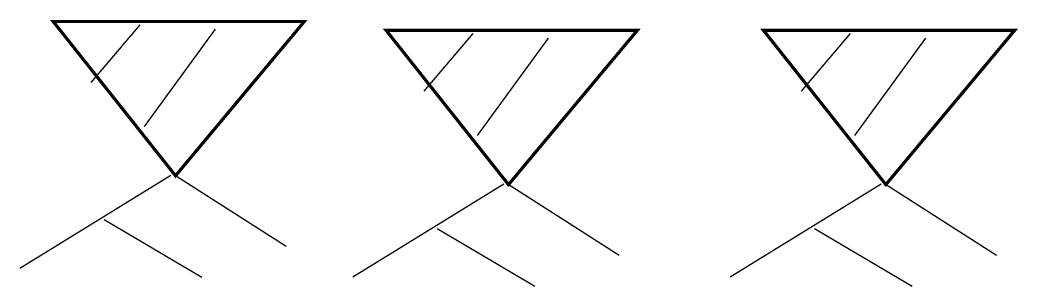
# Model space of a CAD drawing. Header units: millimetres. Extents: x 0.13 to 3.23, y 0.03 to 0.86.
import ezdxf

# ---------------------------------------------------------------- set-up
doc = ezdxf.new("R2010")
doc.units = ezdxf.units.MM

msp = doc.modelspace()

# ---------------------------------------------------------------- linework, layer by layer
for p, q in [((0.4986, 0.8407), (0.3469, 0.6616)), ((0.7331, 0.8269), (0.5124, 0.5239)), ((1.5331, 0.8131), (1.3814, 0.6341)), ((2.7055, 0.8131), (2.5538, 0.6341)), ((1.7676, 0.7994), (1.5469, 0.4964)), ((2.94, 0.7994), (2.7193, 0.4964)), ((0.5952, 0.3725), (0.1262, 0.0833)), ((0.609, 0.3725), (0.9538, 0.1521)), ((1.6296, 0.3449), (1.1607, 0.0557)), ((1.6434, 0.3449), (1.9883, 0.1246)), ((2.802, 0.3449), (2.3331, 0.0557)), ((2.8158, 0.3449), (3.1607, 0.1246)), ((0.3883, 0.2348), (0.6917, 0.0557)), ((1.4227, 0.2072), (1.7262, 0.0282)), ((2.5951, 0.2072), (2.8986, 0.0282))]:
    msp.add_line(p, q)
at = {"linetype": 'Continuous', "const_width": 0.01}
for points in [[(0.2296, 0.8508), (1.0097, 0.8508), (0.6096, 0.3713), (0.2296, 0.8508)], [(1.264, 0.8232), (2.0442, 0.8232), (1.6441, 0.3437), (1.264, 0.8232)], [(2.4365, 0.8232), (3.2166, 0.8232), (2.8165, 0.3437), (2.4365, 0.8232)]]:
    msp.add_lwpolyline(points, dxfattribs=at)

doc.saveas('drawing.dxf')
